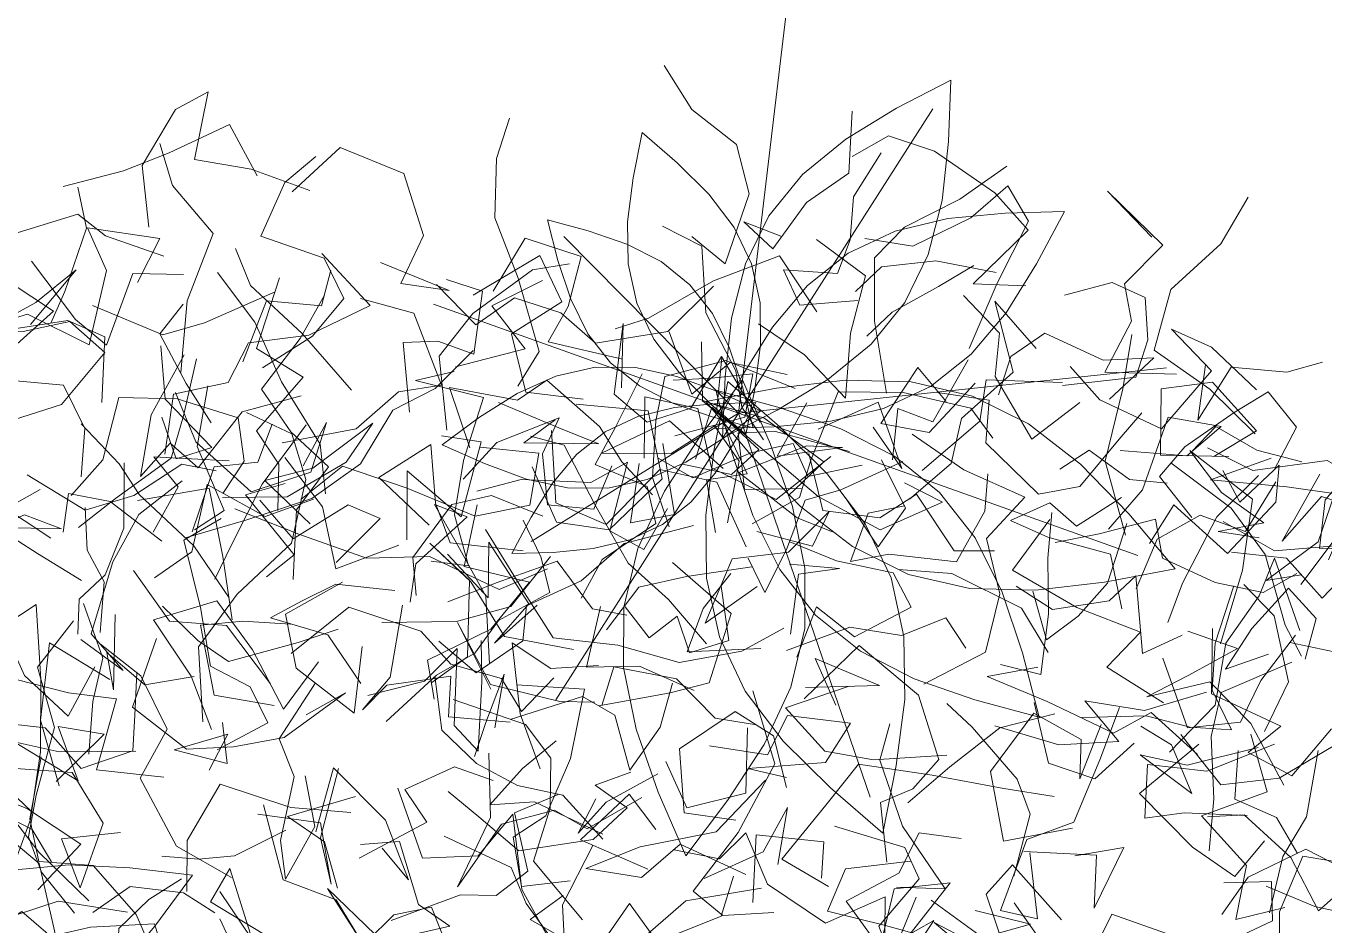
# Model space of a CAD drawing. Header units: metres. Extents: x 0 to 46.1, y -33.1 to 1.9.
# Drawn here: x 40.969 to 41.718, y -9.016 to -8.496 of the extents above; entities that cross this region are included whole.
import ezdxf

# ---------------------------------------------------------------- set-up
doc = ezdxf.new("R2010")
doc.units = ezdxf.units.M
doc.header["$LTSCALE"] = 0.02
doc.layers.add('AB_EXT_MASSIF', color=8, linetype='Continuous', lineweight=9)
doc.layers.add('BLOC_FEUILLAGE', color=7, linetype='Continuous', lineweight=13)
doc.layers.add('ARCHIBOOKS_ARBRE', color=7, linetype='Continuous')

# ---------------------------------------------------------------- blocks, each defined once
blk = doc.blocks.new('AB_ALPHA_7b87773eaf7dd805')
at = {"layer": 'BLOC_FEUILLAGE', "color": 8, "lineweight": 13, "true_color": 0x878787, "transparency": 33554572}
for points in [[(0.8823, 2.205), (0.9308, 2.1655), (0.9654, 2.2669), (0.9471, 2.3379), (0.8826, 2.3885), (0.8424, 2.4519)], [(0.0992, 2.2188), (0.0896, 2.3076), (0.1376, 2.3884), (0.1847, 2.4139), (0.1651, 2.3163), (0.2471, 2.3025), (0.3314, 2.2713)], [(1.0109, 2.2055), (0.9574, 2.2263), (0.9993, 2.1871), (1.0478, 2.254), (1.109, 2.2966), (1.1136, 2.3862)], [(-0.0245, 2.2772), (0.0627, 2.2998), (0.1288, 2.3261), (0.2156, 2.3669), (0.2556, 2.2926)], [(0.6317, 1.9892), (0.6625, 2.0393), (0.6322, 2.1449), (0.5984, 2.2319), (0.6008, 2.3178), (0.6197, 2.376)], [(1.3645, 2.1341), (1.2883, 2.1366), (1.3679, 2.214), (1.3197, 2.2682), (1.2326, 2.3283), (1.1662, 2.3502), (1.114, 2.3206)], [(0.1454, 2.0088), (0.1545, 2.1123), (0.1921, 2.2093), (0.1333, 2.2789), (0.115, 2.3392)], [(0.4334, 2.1676), (0.5327, 2.1273), (0.4626, 2.1373), (0.4953, 2.2067), (0.4671, 2.296), (0.3752, 2.3337), (0.3062, 2.2697)], [(1.1218, 2.1128), (1.0385, 2.1062), (1.0146, 2.1569), (1.0926, 2.1519), (1.1109, 2.2003), (1.1157, 2.2624), (1.1558, 2.3259)], [(0.2632, 2.0155), (0.3353, 2.0613), (0.3805, 2.1156), (0.3522, 2.1738), (0.2606, 2.2054), (0.2954, 2.2829), (0.3401, 2.3204)], [(1.1634, 1.9789), (1.1461, 2.0829), (1.1462, 2.1744), (1.1895, 2.2187), (1.2689, 2.259), (1.3371, 2.3067)], [(-0.0032, 2.2762), (0.0092, 2.2171), (-0.022, 2.1258), (-0.0421, 2.0798)], [(1.2826, 2.0434), (1.323, 2.1375), (1.3683, 2.2271), (1.3384, 2.278), (1.2849, 2.232), (1.2014, 2.1912), (1.1321, 2.2021)], [(1.5815, 2.0065), (1.4781, 2.0094), (1.5169, 2.0828), (1.5067, 2.1368), (1.5617, 2.1926), (1.4819, 2.2703), (1.5463, 2.204)], [(1.695, 1.9202), (1.6298, 1.9845), (1.5492, 2.0409), (1.5736, 2.1284), (1.6454, 2.1947), (1.6848, 2.2617)], [(0.1208, 2.1766), (0.0368, 2.2062), (-0.0032, 2.2375), (-0.0893, 2.2111)], [(-0.1425, 2.0728), (-0.0759, 2.093), (0.0132, 2.0485), (0.038, 2.1561), (0.011, 2.2177), (0.115, 2.2024), (0.0828, 2.1386)], [(0.9857, 1.9118), (0.9547, 1.9587), (0.9462, 2.0114), (0.9028, 2.0949), (0.897, 2.1909), (0.8402, 2.22)], [(0.596, 2.1263), (0.6421, 2.2028), (0.7231, 2.1763), (0.7039, 2.1039), (0.6755, 2.0528), (0.7823, 2.028)], [(1.0622, 2.2008), (1.1331, 2.1481), (1.1114, 2.0655), (1.104, 1.9719), (1.0449, 2.0342), (0.9785, 2.0792)], [(0.349, 2.1806), (0.4186, 2.1057), (0.3299, 2.0628), (0.2429, 2.0516), (0.2136, 1.9944), (0.1348, 1.9776), (0.1224, 1.8908)], [(0.2242, 2.1879), (0.246, 2.1342), (0.3203, 2.0651), (0.3917, 1.9834)], [(0.5673, 2.1203), (0.6633, 2.1779), (0.6952, 2.1108), (0.6222, 2.0645), (0.6432, 1.9805), (0.726, 1.9703)], [(0.7721, 2.0716), (0.82, 2.0871), (0.9138, 2.1413), (1.009, 2.177), (1.0627, 2.0964)], [(-0.0716, 2.0779), (-0.0055, 2.1571), (-0.0639, 2.1099), (-0.1536, 2.0601), (-0.1277, 2.1317), (-0.2226, 2.116)], [(-0.0701, 2.1693), (-0.0065, 2.0853), (0.0384, 2.0482), (0.0762, 2.1515), (0.1495, 2.15)], [(0.2349, 2.024), (0.2692, 2.1123), (0.3481, 2.105), (0.3617, 2.1563)], [(0.7062, 2.1656), (0.6526, 2.1568), (0.5668, 2.094), (0.518, 2.0325), (0.5291, 1.9253)], [(1.1184, 2.1255), (1.1563, 2.1614), (1.2346, 2.1699), (1.3215, 2.1533)], [(1.135, 2.0613), (1.1717, 2.096), (1.2382, 2.133), (1.2891, 2.1631)], [(-0.1009, 2.1385), (-0.0381, 2.0975), (-0.1054, 2.0368), (-0.193, 2.0713), (-0.2492, 1.9748)], [(0.1985, 2.1531), (0.2522, 2.0813), (0.2904, 1.9954), (0.3465, 1.9051), (0.3539, 1.8335)], [(0.2855, 1.8094), (0.2866, 1.8765), (0.2546, 1.9246), (0.322, 2.0019), (0.2545, 2.0435), (0.2879, 2.1456)], [(0.5288, 2.143), (0.5805, 2.1262), (0.5682, 2.0352), (0.5162, 2.0542), (0.4661, 2.0523), (0.4751, 1.9517)], [(0.5144, 2.1359), (0.571, 2.0776), (0.6268, 2.1167), (0.6936, 2.0947), (0.7436, 2.0513), (0.8478, 2.0679), (0.9136, 2.1333)], [(0.6672, 2.1414), (0.594, 2.1049), (0.6421, 2.0427), (0.5418, 2.017)], [(1.4171, 1.9898), (1.5228, 2.0022), (1.5401, 2.0561), (1.5364, 2.1168), (1.4887, 2.1389), (1.4201, 2.1206)], [(0.0016, 1.8582), (0.007, 1.9279), (-0.0237, 1.9906), (-0.0925, 1.9965), (-0.1372, 2.0615), (-0.2441, 2.077), (-0.1853, 2.1329)], [(0.2815, 2.1253), (0.1795, 2.0803), (0.1195, 2.063), (0.018, 2.1054)], [(0.3526, 2.1204), (0.3177, 2.0577), (0.2616, 1.9848), (0.3039, 1.9231), (0.3583, 1.8728), (0.3125, 1.8106), (0.3074, 1.71)], [(1.2742, 2.1199), (1.3264, 2.0654), (1.3202, 2.0031), (1.3732, 1.9126), (1.4422, 1.9654)], [(0.1486, 2.1073), (0.1149, 2.0645), (0.1533, 1.9929), (0.1894, 1.936)], [(0.2914, 1.9074), (0.3984, 1.9273), (0.4595, 1.9807), (0.5213, 1.9906), (0.4817, 2.0944), (0.4048, 2.1156)], [(1.1966, 1.826), (1.2568, 1.8776), (1.2716, 1.9425), (1.3461, 2.0091), (1.3194, 2.1115), (1.3792, 2.0436)], [(-0.1191, 1.933), (-0.0268, 1.9625), (0.036, 2.0377), (-0.0145, 2.0824), (-0.0822, 2.068), (-0.1528, 2.0665)], [(0.0313, 1.9653), (0.0356, 2.0604), (-0.0174, 2.0836), (-0.095, 2.0718)], [(0.7813, 1.9865), (0.7836, 2.0794), (0.7707, 1.9773), (0.8183, 1.937), (0.8812, 1.9575), (0.9253, 2.0319), (0.981, 1.9369)], [(1.0201, 2.0061), (0.9376, 2.0232), (0.8823, 1.9777), (0.85, 2.0676)], [(1.325, 1.9764), (1.3428, 2.0318), (1.3916, 2.0655), (1.476, 2.0264), (1.5489, 2.03), (1.485, 1.9704)], [(1.4282, 2.0175), (1.4712, 1.9695), (1.5602, 1.9275), (1.6319, 2.0112), (1.5746, 2.0711), (1.6323, 2.0452), (1.697, 1.9837)], [(1.5083, 1.7739), (1.4788, 1.8809), (1.504, 1.985), (1.5174, 2.0636)], [(0.1166, 2.0473), (0.1226, 1.9701), (0.1899, 1.9007), (0.1389, 1.8842), (0.1182, 1.9441)], [(0.8693, 1.8766), (0.9397, 1.8616), (0.9794, 1.8976), (0.9424, 1.9315), (0.8979, 1.9678), (0.8966, 2.0529)], [(-0.0024, 1.785), (0.0513, 1.827), (0.1316, 1.8851), (0.1493, 1.9461), (0.1678, 2.0287)], [(0.1503, 2.0341), (0.1026, 1.9475), (0.0873, 1.8584), (0.1302, 1.9067), (0.1706, 1.8713), (0.234, 1.9518), (0.319, 1.9753)], [(0.567, 2.0407), (0.5123, 1.9858), (0.4513, 1.9544), (0.4046, 1.8768), (0.3344, 1.8268), (0.2408, 1.796), (0.1523, 1.7703)], [(1.0316, 1.9858), (0.9315, 2.0261), (0.8434, 2.003), (0.8306, 1.9392), (0.826, 1.8574), (0.8499, 1.7858)], [(0.9256, 2.0305), (0.9188, 1.9564), (0.9622, 1.8624), (0.9038, 1.8538), (0.9165, 1.778)], [(1.1721, 1.8828), (1.1795, 1.9568), (1.2301, 1.9377), (1.2809, 2.0271)], [(1.7921, 2.0238), (1.7408, 2.0092), (1.6606, 2.0164), (1.6123, 1.94), (1.6236, 2.02)], [(0.5067, 1.7363), (0.5603, 1.7299), (0.5402, 1.8032), (0.553, 1.8815), (0.582, 1.9729), (0.4838, 1.9971), (0.5395, 2.01)], [(0.7231, 1.6832), (0.753, 1.7388), (0.8306, 1.7906), (0.8183, 1.8441), (0.7431, 1.8761), (0.7718, 1.929), (0.8109, 2.0068)], [(0.8557, 1.9978), (0.9107, 2.0007), (0.9707, 2.007), (0.9588, 1.9444), (0.8579, 1.9172)], [(1.2911, 1.9934), (1.2248, 1.9223), (1.155, 1.9349), (1.2086, 2.016), (1.2492, 1.9668)], [(0.1845, 1.9893), (0.1691, 1.9019), (0.2077, 1.8096), (0.1653, 1.7814)], [(0.8258, 1.8324), (0.7814, 1.8798), (0.7491, 1.9306), (0.6733, 1.9975), (0.6311, 1.9687), (0.5329, 1.9871), (0.5624, 1.9)], [(1.4172, 1.9942), (1.307, 1.998), (1.298, 1.9383), (1.2147, 1.8674)], [(1.6571, 1.8873), (1.5584, 1.8896), (1.5594, 1.9852), (1.6334, 1.9949), (1.6972, 1.9244), (1.6357, 1.8875)], [(-0.0574, 1.8398), (-0.1375, 1.7951), (-0.2082, 1.8786), (-0.1945, 1.9848), (-0.2572, 1.8986)], [(0.2062, 1.8343), (0.237, 1.8808), (0.2283, 1.9434), (0.1403, 1.9707), (0.056, 1.9729), (0.0329, 1.8825), (-0.0126, 1.8313)], [(0.1376, 1.9799), (0.1671, 1.9087), (0.2469, 1.8367), (0.3328, 1.8649), (0.3554, 1.9367), (0.3217, 1.8741)], [(0.8136, 1.8849), (0.8146, 1.9738), (0.8911, 1.9568), (0.9108, 1.8712), (1.0042, 1.8254), (1.0831, 1.8875)], [(1.3167, 1.9141), (1.2849, 1.9572), (1.1875, 1.9799), (1.0938, 1.981), (1.0541, 1.8821), (1.0377, 1.8283), (0.9696, 1.7902)], [(1.2371, 1.9801), (1.3116, 1.9686), (1.3066, 1.907), (1.3827, 1.8329), (1.4423, 1.8441), (1.4988, 1.9124), (1.5318, 1.9505)], [(1.722, 1.8674), (1.7546, 1.9298), (1.7137, 1.9807), (1.6646, 1.9511), (1.5937, 1.9016), (1.557, 1.8584), (1.6039, 1.7994)], [(0.1773, 1.5044), (0.1711, 1.6125), (0.2267, 1.6889), (0.3051, 1.7622), (0.3256, 1.8545), (0.3053, 1.9201), (0.24, 1.951)], [(0.6855, 1.9406), (0.6401, 1.9074), (0.7485, 1.9058), (0.6963, 1.9265), (0.6038, 1.9654)], [(0.6521, 1.8724), (0.6874, 1.7929), (0.7632, 1.7814), (0.8395, 1.8553), (0.8194, 1.9535), (0.7159, 1.963)], [(0.8876, 1.8835), (0.9116, 1.9587), (0.9934, 1.8903), (1.0649, 1.8299), (1.154, 1.7815), (1.244, 1.8217), (1.1895, 1.8495)], [(0.9068, 1.9655), (0.9862, 1.9433), (1.0727, 1.8797), (1.0216, 1.8308)], [(1.0483, 1.9648), (1.0056, 1.8878), (1.1, 1.9004), (1.0485, 1.9027), (0.9501, 1.8642), (1.0343, 1.7988), (1.0855, 1.7788)], [(1.0647, 1.927), (1.1511, 1.9658), (1.1853, 1.8701), (1.1442, 1.9299)], [(0.0016, 1.9348), (0.0567, 1.8768), (0.0852, 1.8326), (0.164, 1.7587), (0.2152, 1.6835)], [(0.277, 1.9341), (0.2563, 1.8792), (0.1936, 1.8725), (0.1617, 1.7789)], [(0.3262, 1.933), (0.2629, 1.8474), (0.2191, 1.7611), (0.1944, 1.7103)], [(0.3322, 1.7903), (0.2668, 1.853), (0.3358, 1.8708), (0.4226, 1.9354), (0.3837, 1.8792), (0.2988, 1.8294), (0.2053, 1.8281)], [(0.5528, 1.8548), (0.6014, 1.9079), (0.6911, 1.9435), (0.6672, 1.8915), (0.6743, 1.8179), (0.7413, 1.8117), (0.7672, 1.8739)], [(0.9342, 1.7919), (0.9507, 1.8809), (0.9153, 1.9317), (0.8526, 1.8918), (0.7524, 1.8921), (0.8505, 1.939), (0.9276, 1.8703)], [(1.4835, 1.7826), (1.5326, 1.8392), (1.5697, 1.9444), (1.646, 1.9306), (1.5966, 1.8887), (1.5003, 1.896)], [(1.7624, 1.8797), (1.6977, 1.8965), (1.6382, 1.9306), (1.6031, 1.8942), (1.6914, 1.8258), (1.677, 1.7234), (1.6453, 1.6169)], [(0.5213, 1.9171), (0.5788, 1.9086), (0.5499, 1.8004), (0.472, 1.8667), (0.4715, 1.7671)], [(0.6498, 1.9167), (0.6986, 1.9037), (0.7427, 1.8181), (0.7909, 1.7335), (0.8488, 1.6811), (0.9039, 1.6169)], [(0.6801, 1.925), (0.6863, 1.8207), (0.759, 1.7894), (0.8366, 1.8685), (0.9185, 1.8506), (0.9609, 1.757)], [(1.0422, 1.8414), (0.9587, 1.8399), (0.9492, 1.9218), (1.003, 1.9235), (1.1098, 1.8947)], [(1.2004, 1.9197), (1.275, 1.8684), (1.3629, 1.8286), (1.3075, 1.7693), (1.327, 1.6891), (1.3062, 1.6049), (1.2174, 1.5588)], [(0.3187, 1.8253), (0.3784, 1.8736), (0.4705, 1.8425), (0.5698, 1.8016), (0.6488, 1.8174), (0.662, 1.8922), (0.5765, 1.9009)], [(0.639, 1.7513), (0.5337, 1.763), (0.5126, 1.8203), (0.5062, 1.9048), (0.4309, 1.8573), (0.5037, 1.7883)], [(0.8407, 1.9063), (0.8576, 1.8037), (0.7941, 1.7917), (0.8065, 1.8776)], [(0.8342, 1.8851), (0.8841, 1.8566), (0.9676, 1.8927), (1.0289, 1.9061), (1.05, 1.8586), (1.128, 1.8748)], [(1.3193, 1.7513), (1.261, 1.7515), (1.2068, 1.8331), (1.1535, 1.7988), (1.0716, 1.8094), (1.0511, 1.892)], [(1.5684, 1.849), (1.5137, 1.8543), (1.4558, 1.8965), (1.4134, 1.8692)], [(1.701, 1.7702), (1.6419, 1.779), (1.7078, 1.7917), (1.6467, 1.8355), (1.6011, 1.896)], [(1.9738, 1.8271), (1.8924, 1.8292), (1.7988, 1.8815), (1.6917, 1.8675), (1.6266, 1.9001)], [(1.7616, 1.7165), (1.711, 1.7087), (1.786, 1.7645), (1.8092, 1.8315), (1.8485, 1.8919)], [(-0.0762, 1.8611), (0.0073, 1.8101), (0.0776, 1.8314), (0.1468, 1.8762), (0.1966, 1.8666)], [(-0.0031, 1.631), (-0.0013, 1.6814), (0.0361, 1.7165), (0.0634, 1.7839), (0.0635, 1.8784)], [(0.2152, 1.8811), (0.1064, 1.8872), (0.1416, 1.8438), (0.1053, 1.7783)], [(0.2955, 1.886), (0.3497, 1.8146), (0.369, 1.7253), (0.4598, 1.7595)], [(0.5723, 1.8373), (0.6365, 1.8544), (0.7369, 1.8502), (0.7898, 1.8795), (0.7641, 1.7804), (0.8135, 1.7533), (0.8473, 1.8124)], [(1.1868, 1.8801), (1.0975, 1.8393), (1.0461, 1.8243), (1.0192, 1.7531), (0.9877, 1.6914), (0.9636, 1.7408)], [(1.1562, 1.8825), (1.1905, 1.8127), (1.1513, 1.7569), (1.1043, 1.828)], [(1.5426, 1.762), (1.5779, 1.8176), (1.6552, 1.7475), (1.7249, 1.8218), (1.7299, 1.875), (1.6729, 1.8218), (1.6483, 1.8671)], [(1.5734, 1.8783), (1.6607, 1.8129), (1.7097, 1.7461), (1.7384, 1.6442), (1.7619, 1.5991)], [(1.7612, 1.7027), (1.8221, 1.7839), (1.812, 1.8334), (1.7406, 1.8436), (1.6307, 1.854), (1.7182, 1.8852)], [(1.6489, 1.7936), (1.7229, 1.7513), (1.8339, 1.7603), (1.8872, 1.8127), (1.8745, 1.8757), (1.919, 1.8012)], [(1.1897, 1.8161), (1.1369, 1.8058), (1.1115, 1.7358), (1.1668, 1.7464), (1.2642, 1.7356), (1.3051, 1.8087), (1.3093, 1.8623)], [(1.5691, 1.6477), (1.5901, 1.7047), (1.6399, 1.8002), (1.7001, 1.8599)], [(1.9414, 1.6001), (1.9514, 1.7031), (1.928, 1.7817), (1.8769, 1.8023), (1.7908, 1.8298), (1.7342, 1.7654), (1.7884, 1.8622)], [(1.9291, 1.8575), (1.9155, 1.807), (1.8332, 1.868), (1.796, 1.8249), (1.788, 1.7546), (1.8917, 1.7555), (1.973, 1.7932)], [(0.1471, 1.8526), (0.085, 1.8039), (0.0471, 1.7353), (0.016, 1.6316), (0.0623, 1.5785), (0.0012, 1.6234)], [(0.2193, 1.6518), (0.2058, 1.7432), (0.1865, 1.8417), (0.0827, 1.8239)], [(0.1074, 1.7123), (0.1613, 1.7497), (0.1832, 1.8469), (0.2669, 1.8009), (0.337, 1.8261)], [(0.269, 1.7137), (0.309, 1.7455), (0.2386, 1.832), (0.2961, 1.8486)], [(1.5233, 1.6967), (1.5538, 1.768), (1.616, 1.8027), (1.6812, 1.7792), (1.725, 1.851)], [(1.661, 1.7495), (1.7404, 1.7409), (1.7919, 1.6832), (1.859, 1.7532), (1.8453, 1.8412), (1.801, 1.7383)], [(-0.1368, 1.7397), (-0.1377, 1.6873), (-0.0981, 1.6253), (-0.1031, 1.7267), (-0.1195, 1.8205), (-0.0419, 1.7697)], [(0.1181, 1.7655), (0.0434, 1.8227), (-0.0165, 1.834), (-0.0245, 1.7784)], [(0.2593, 1.8246), (0.3074, 1.7686), (0.3868, 1.8175), (0.433, 1.7979), (0.3695, 1.7346)], [(0.4762, 1.6772), (0.4846, 1.7325), (0.5583, 1.8004), (0.5111, 1.8182), (0.5428, 1.7633), (0.5855, 1.6859), (0.5905, 1.5882)], [(0.6674, 1.8015), (0.5937, 1.8312), (0.5365, 1.8181), (0.4801, 1.7418), (0.4848, 1.6868)], [(0.573, 1.8179), (0.554, 1.7286), (0.6485, 1.706), (0.5925, 1.6382), (0.5013, 1.5933), (0.5108, 1.5373)], [(1.5023, 1.8282), (1.4374, 1.7869), (1.3991, 1.8208), (1.3422, 1.7951), (1.3962, 1.7709), (1.4864, 1.7464), (1.5028, 1.6677)], [(-0.2853, 1.6325), (-0.3127, 1.6836), (-0.2375, 1.7611), (-0.14, 1.7773), (-0.0799, 1.8034), (-0.0268, 1.783), (-0.1141, 1.785)], [(0.0074, 1.8138), (0.0104, 1.7522), (0.0348, 1.7067), (0.029, 1.6332)], [(0.1979, 1.4641), (0.2708, 1.503), (0.2456, 1.5549), (0.1883, 1.5848), (0.1738, 1.6693), (0.1496, 1.7665), (0.2034, 1.7978)], [(0.2231, 1.812), (0.3155, 1.7752), (0.4132, 1.7406), (0.5042, 1.7431), (0.6048, 1.6953), (0.6741, 1.7255)], [(0.9766, 1.6999), (0.9017, 1.6468), (0.9409, 1.7397), (1.0218, 1.7496), (1.0808, 1.8079), (1.0566, 1.7581), (0.9764, 1.7793)], [(1.4017, 1.8067), (1.3961, 1.7409), (1.397, 1.6598), (1.3858, 1.5726), (1.3277, 1.5873)], [(-0.1623, 1.6576), (-0.1955, 1.7348), (-0.2141, 1.6697), (-0.1464, 1.6783), (-0.117, 1.7831), (-0.0615, 1.7475), (0.002, 1.7083)], [(0.4416, 1.5048), (0.514, 1.5717), (0.5694, 1.6037), (0.6037, 1.6508), (0.6778, 1.6912), (0.6645, 1.7428), (0.6391, 1.7955)], [(0.8851, 1.7877), (0.7849, 1.7619), (0.7231, 1.7081), (0.644, 1.672), (0.6388, 1.6212), (0.5712, 1.575), (0.5176, 1.6208)], [(0.5847, 1.7819), (0.6412, 1.6905), (0.6825, 1.6259), (0.776, 1.6153), (0.8643, 1.5903), (0.9546, 1.6063), (1.015, 1.6399)], [(1.563, 1.5318), (1.4813, 1.5834), (1.5299, 1.6341), (1.4381, 1.6697), (1.3449, 1.7235), (1.3989, 1.7966)], [(1.5098, 1.7907), (1.4823, 1.7046), (1.44, 1.6569), (1.3941, 1.623), (1.3742, 1.693)], [(1.7553, 1.7186), (1.7068, 1.6912), (1.6374, 1.7055), (1.5614, 1.7409), (1.5515, 1.7968), (1.4702, 1.7761), (1.4068, 1.7633)], [(0.712, 1.6088), (0.6121, 1.6278), (0.5637, 1.7065), (0.5045, 1.7625), (0.5618, 1.7088), (0.5589, 1.5981), (0.5077, 1.5614)], [(0.5301, 1.7464), (0.5885, 1.6834), (0.5898, 1.7637), (0.6474, 1.6749), (0.5979, 1.618), (0.6596, 1.6728)], [(1.0241, 1.7644), (1.0912, 1.7367), (1.1731, 1.7197), (1.1988, 1.6702), (1.1173, 1.6272), (1.0624, 1.6705), (1.0339, 1.5978)], [(0.4355, 1.648), (0.5431, 1.6494), (0.6212, 1.6711), (0.6786, 1.743)], [(0.0771, 1.723), (0.1292, 1.6497), (0.2115, 1.6437), (0.2747, 1.5592)], [(0.789, 1.6583), (0.739, 1.6674), (0.6883, 1.7363), (0.6017, 1.7057), (0.5308, 1.6775)], [(0.8548, 1.7346), (0.9395, 1.6608), (0.9074, 1.561), (0.8511, 1.5461), (0.7484, 1.5277)], [(0.9691, 1.7282), (0.8748, 1.7141), (0.806, 1.6987), (0.7596, 1.6371)], [(1.0247, 1.6308), (1.0363, 1.7174), (1.0954, 1.7257), (1.0235, 1.7321)], [(1.1805, 1.7244), (1.2576, 1.7185), (1.358, 1.6686), (1.3967, 1.6045)], [(1.7595, 1.6365), (1.7229, 1.7407), (1.7011, 1.6864), (1.6526, 1.618), (1.6376, 1.5286), (1.5717, 1.4608)], [(0.3785, 1.706), (0.2965, 1.6599), (0.3116, 1.5817), (0.3955, 1.5168), (0.4071, 1.6133)], [(0.9822, 1.6101), (0.8759, 1.6057), (0.8991, 1.6679), (0.9389, 1.7184)], [(1.5896, 1.6298), (1.5327, 1.6033), (1.523, 1.7154), (1.4844, 1.6793), (1.4029, 1.6667), (1.3503, 1.7003)], [(0.4053, 1.5596), (0.3573, 1.63), (0.2746, 1.6546), (0.3203, 1.6791), (0.3689, 1.7033), (0.4543, 1.694)], [(0.925, 1.7001), (0.9359, 1.6219), (0.8791, 1.604), (0.8612, 1.6571), (0.8211, 1.6258), (0.7865, 1.6706)], [(1.6643, 1.701), (1.6376, 1.6179), (1.6331, 1.5503), (1.6612, 1.4928), (1.6015, 1.4969), (1.5377, 1.5129), (1.4451, 1.5106)], [(1.7673, 1.5951), (1.7833, 1.6537), (1.7432, 1.6975), (1.6903, 1.6393), (1.6525, 1.5804), (1.7142, 1.6022)], [(1.6786, 1.7029), (1.7224, 1.6574), (1.7434, 1.5623), (1.7085, 1.4906)], [(0.0126, 1.458), (0.0186, 1.5337), (0.0328, 1.5964), (0.005, 1.6754)], [(0.3442, 1.5913), (0.2934, 1.5229), (0.249, 1.6083), (0.1975, 1.679), (0.1058, 1.6515), (0.1601, 1.5705), (0.1898, 1.4935)], [(0.1192, 1.6716), (0.1698, 1.6217), (0.2141, 1.5916), (0.3149, 1.6188), (0.3726, 1.6383)], [(0.3046, 1.603), (0.3878, 1.6698), (0.4917, 1.6354), (0.535, 1.5878), (0.6081, 1.5671), (0.6366, 1.5192), (0.6833, 1.5681)], [(0.6205, 1.5038), (0.5316, 1.5117), (0.5348, 1.5705), (0.4424, 1.5575), (0.4073, 1.5218), (0.4473, 1.569), (0.4652, 1.6731)], [(0.7507, 1.671), (0.7305, 1.5836), (0.807, 1.5849), (0.886, 1.5498)], [(-0.2141, 1.5569), (-0.2283, 1.4755), (-0.195, 1.5775), (-0.1174, 1.6543), (-0.0802, 1.5715), (-0.0169, 1.5125), (0.0214, 1.584)], [(-0.0095, 1.6504), (-0.0611, 1.5836), (-0.0367, 1.4962), (-0.0633, 1.3987), (-0.0745, 1.3385), (-0.0556, 1.2874), (-0.0081, 1.2283)], [(0.1646, 1.5697), (0.0935, 1.5579), (0.0385, 1.6044), (0.0484, 1.5509), (0.0509, 1.6594)], [(0.3042, 1.6454), (0.235, 1.6498), (0.1737, 1.6441), (0.1936, 1.543), (0.2799, 1.5281)], [(0.5926, 1.5517), (0.5444, 1.648), (0.5922, 1.5586), (0.6923, 1.534), (0.7427, 1.5327)], [(1.0191, 1.6076), (1.1106, 1.641), (1.1849, 1.6291), (1.2488, 1.6547), (1.2778, 1.6108)], [(1.7366, 1.4132), (1.6888, 1.502), (1.6298, 1.562), (1.5387, 1.5406), (1.5995, 1.5718), (1.6697, 1.6105), (1.5978, 1.6355)], [(1.562, 1.5965), (1.5975, 1.4956), (1.674, 1.504), (1.7032, 1.5639), (1.7534, 1.6294)], [(1.8051, 1.4945), (1.7482, 1.4266), (1.6852, 1.4602), (1.7322, 1.498), (1.6321, 1.5448), (1.6335, 1.6392)], [(0.043, 1.5658), (-0.0438, 1.6183), (-0.057, 1.5069), (-0.0303, 1.4119)], [(0.0293, 1.6166), (0.0876, 1.571), (0.1256, 1.4939), (0.0867, 1.4232), (0.139, 1.3252), (0.2184, 1.2798)], [(0.1104, 1.6249), (0.0757, 1.5254), (0.1538, 1.4652), (0.2214, 1.4685), (0.2946, 1.4819), (0.3829, 1.5461), (0.3264, 1.5146)], [(0.4153, 1.5424), (0.4969, 1.5633), (0.5439, 1.6102), (0.5399, 1.4993), (0.5742, 1.4619), (0.5797, 1.5626), (0.5786, 1.6221)], [(0.7479, 1.5859), (0.6793, 1.5816), (0.6232, 1.6183), (0.6347, 1.5161), (0.6639, 1.4366)], [(1.0446, 1.5379), (1.1239, 1.6148), (1.2096, 1.5431), (1.2388, 1.45), (1.2013, 1.4076), (1.1547, 1.3882), (1.1638, 1.3018)], [(1.7453, 1.6189), (1.8091, 1.6056), (1.8139, 1.5084), (1.8277, 1.5961)], [(1.0904, 1.5285), (1.0605, 1.5959), (1.1532, 1.5571), (1.0465, 1.5539)], [(0.082, 1.5752), (0.0791, 1.5139), (0.0763, 1.4628), (0.0017, 1.4371), (-0.0504, 1.4958), (-0.1493, 1.5071)], [(0.5688, 1.4546), (0.5852, 1.5037), (0.612, 1.5733), (0.5985, 1.496)], [(0.976, 1.5001), (0.9162, 1.5096), (0.8606, 1.5666), (0.7699, 1.5837), (0.7527, 1.528)], [(1.3818, 1.5836), (1.3084, 1.5699), (1.3952, 1.5338), (1.4908, 1.4882), (1.5451, 1.5181), (1.6119, 1.4575)], [(1.6287, 1.3182), (1.6354, 1.3933), (1.6315, 1.4831), (1.6459, 1.5469), (1.7479, 1.5907)], [(-0.119, 1.5722), (-0.0166, 1.5462), (0.0526, 1.5375), (0.0239, 1.4354), (0.1211, 1.4247)], [(0.3246, 1.4266), (0.3389, 1.3535), (0.2964, 1.2775), (0.289, 1.3332), (0.3087, 1.4256), (0.2874, 1.4798), (0.3398, 1.5609)], [(0.754, 1.3351), (0.6965, 1.3987), (0.6309, 1.4127), (0.5718, 1.4442), (0.5219, 1.4926), (0.5117, 1.5705)], [(0.8544, 1.5604), (0.8367, 1.4966), (0.7929, 1.4346), (0.7715, 1.5139), (0.725, 1.541), (0.6207, 1.5076)], [(0.7068, 1.2747), (0.6369, 1.2666), (0.6247, 1.3382), (0.6719, 1.3688), (0.7077, 1.4514), (0.7276, 1.5517), (0.6301, 1.5578)], [(1.1094, 1.5558), (1.0175, 1.5245), (1.0746, 1.4623), (1.1444, 1.4495), (1.2503, 1.4564)], [(0.7248, 1.2187), (0.6542, 1.3033), (0.678, 1.3799), (0.6789, 1.4522), (0.6424, 1.5008), (0.5383, 1.5369)], [(0.9706, 1.5491), (1.0024, 1.4439), (0.9492, 1.3448), (0.8843, 1.2599), (0.9274, 1.2251), (1.0006, 1.2292)], [(1.3198, 1.4985), (1.4119, 1.4713), (1.4986, 1.4759), (1.4493, 1.5347), (1.5354, 1.5209), (1.6251, 1.5475)], [(-0.0412, 1.3026), (-0.0689, 1.3492), (-0.138, 1.3844), (-0.1491, 1.4357), (-0.1867, 1.5193), (-0.1267, 1.5043)], [(0.0582, 1.3449), (-0.0268, 1.3356), (0, 1.2646), (0.0333, 1.3584), (-0.0115, 1.4314), (-0.0926, 1.4373), (-0.1229, 1.528)], [(0.9459, 1.3625), (0.8715, 1.3729), (0.8645, 1.4656), (0.9451, 1.5195), (1.0004, 1.4842), (1.0193, 1.4097)], [(1.2502, 1.5311), (1.2868, 1.4967), (1.3519, 1.4216), (1.3704, 1.3713), (1.3472, 1.2818)], [(1.4314, 1.351), (1.3321, 1.3324), (1.3133, 1.4329), (1.3759, 1.5172), (1.4442, 1.4789), (1.4422, 1.4221), (1.4732, 1.5005)], [(1.37, 1.3153), (1.381, 1.22), (1.3277, 1.232), (1.3657, 1.3348), (1.4335, 1.3596), (1.4709, 1.4497), (1.4992, 1.5253)], [(1.5206, 1.4735), (1.464, 1.4222), (1.3969, 1.4448), (1.3764, 1.5325)], [(0.1865, 1.4346), (0.2133, 1.4866), (0.1359, 1.4639), (0.2121, 1.4444), (0.2055, 1.5033)], [(1.0193, 1.4239), (0.9633, 1.4371), (1.0754, 1.4456), (1.1115, 1.5026), (1.0205, 1.5134), (0.9915, 1.4567), (0.9081, 1.4696)], [(1.1777, 1.2657), (1.2481, 1.2633), (1.1862, 1.3539), (1.1536, 1.4491), (1.1681, 1.5018)], [(1.406, 1.5162), (1.327, 1.4956), (1.2547, 1.4393), (1.1939, 1.3877)], [(1.6996, 1.4672), (1.597, 1.4417), (1.5293, 1.4568), (1.6037, 1.401), (1.5746, 1.4711), (1.5301, 1.4984)], [(-0.0607, 1.262), (0.0013, 1.3278), (-0.0758, 1.379), (-0.1352, 1.4033), (-0.2264, 1.3477), (-0.2735, 1.3974), (-0.283, 1.4831)], [(0.0129, 1.2461), (-0.0596, 1.3161), (-0.1185, 1.3929), (-0.1329, 1.4843)], [(0.0804, 1.4619), (-0.0302, 1.4614), (-0.0952, 1.4758), (-0.0029, 1.4191), (-0.0317, 1.4978), (0.0347, 1.4865), (-0.0342, 1.4181)], [(0.9626, 1.4958), (0.9605, 1.4015), (0.8752, 1.3804), (0.8452, 1.4472)], [(1.8768, 1.4616), (1.8232, 1.4783), (1.7298, 1.4232), (1.6454, 1.4134), (1.588, 1.4862)], [(1.7378, 1.2363), (1.6674, 1.219), (1.6828, 1.2972), (1.6175, 1.3686), (1.7123, 1.4035), (1.6891, 1.4868)], [(0.7543, 1.3421), (0.6558, 1.389), (0.5911, 1.3846), (0.6385, 1.437), (0.6866, 1.4772)], [(1.7086, 1.3327), (1.6658, 1.2811), (1.6049, 1.3233), (1.5282, 1.4012), (1.614, 1.4721)], [(1.7232, 1.472), (1.6256, 1.4333), (1.54, 1.4427), (1.5358, 1.3654), (1.5929, 1.3731), (1.6837, 1.3691)], [(1.6706, 1.4633), (1.6659, 1.3926), (1.7257, 1.3665), (1.756, 1.3143)], [(1.7158, 1.2286), (1.7348, 1.31), (1.7693, 1.3675), (1.7858, 1.4633)], [(1.9166, 1.4621), (1.9206, 1.3791), (1.9321, 1.2735), (1.8503, 1.296), (1.7638, 1.3105), (1.7301, 1.2304), (1.7306, 1.137)], [(0.1178, 1.1411), (0.0812, 1.2262), (0.0188, 1.2969), (-0.0593, 1.303), (-0.0726, 1.3644), (-0.056, 1.4538)], [(0.5896, 1.459), (0.592, 1.3665), (0.5446, 1.2663), (0.6082, 1.3567), (0.6844, 1.377), (0.7316, 1.3499), (0.8103, 1.3952)], [(1.0796, 1.2669), (1.0122, 1.3062), (1.0756, 1.3842), (1.1228, 1.4434), (1.2294, 1.4276), (1.3327, 1.4084), (1.4054, 1.3968)], [(-0.2593, 1.2793), (-0.2798, 1.3538), (-0.2642, 1.4145), (-0.2152, 1.4288), (-0.1395, 1.4409), (-0.0703, 1.3755)], [(0.2563, 1.3711), (0.347, 1.3587), (0.3624, 1.27), (0.347, 1.3369), (0.3728, 1.4369)], [(0.3401, 1.3455), (0.3657, 1.4383), (0.4405, 1.3627), (0.4739, 1.2766), (0.4358, 1.3219)], [(0.5959, 1.4198), (0.5401, 1.4394), (0.4685, 1.4068), (0.5001, 1.3594), (0.4026, 1.3077)], [(0.5309, 1.4038), (0.5754, 1.3675), (0.6331, 1.3183), (0.74, 1.3344), (0.7894, 1.3801), (0.7431, 1.4129), (0.7943, 1.4317)], [(0.8334, 1.4296), (0.7589, 1.3886), (0.7187, 1.3437), (0.7442, 1.3934)], [(0.3906, 1.3737), (0.3041, 1.3808), (0.2023, 1.4147), (0.1544, 1.3332), (0.1542, 1.2594)], [(0.6749, 1.194), (0.6374, 1.2624), (0.6245, 1.3711), (0.5741, 1.3111), (0.4939, 1.3078), (0.4583, 1.4089)], [(0.9888, 1.4201), (0.9177, 1.3456), (0.8082, 1.3238), (0.7298, 1.2926), (0.8098, 1.2797), (0.8656, 1.3279), (0.9605, 1.2843)], [(0.3715, 1.2644), (0.3525, 1.3312), (0.2995, 1.3676), (0.3975, 1.3966)], [(0.449, 1.2179), (0.5487, 1.2545), (0.6001, 1.2537), (0.6458, 1.2889), (0.6269, 1.3729), (0.6898, 1.3995)], [(0.8192, 1.2918), (0.7217, 1.3343), (0.7922, 1.4002), (0.8307, 1.3488)], [(0.2645, 1.3848), (0.2931, 1.2762), (0.3693, 1.2477), (0.4049, 1.1888), (0.3568, 1.264), (0.4257, 1.1974), (0.5065, 1.1773)], [(1.0067, 1.2985), (1.0204, 1.3808), (0.9854, 1.3169), (0.9002, 1.2784)], [(1.8971, 1.2844), (1.8286, 1.269), (1.7863, 1.2315), (1.7464, 1.3084), (1.6791, 1.3701), (1.6264, 1.3673)], [(-0.1224, 1.3529), (-0.0589, 1.2999), (-0.0355, 1.1967), (0.0153, 1.2079), (0.1072, 1.2129), (0.1293, 1.142), (0.1001, 1.0782)], [(1.1346, 1.1324), (1.1915, 1.1076), (1.1521, 1.2093), (1.2106, 1.2776), (1.1896, 1.3231), (1.0883, 1.354)], [(0.297, 1.348), (0.2227, 1.311), (0.171, 1.3064), (0.1178, 1.3105)], [(0.4044, 1.3273), (0.4608, 1.3319), (0.4883, 1.2409), (0.5336, 1.2097), (0.4594, 1.1928), (0.4499, 1.0866), (0.4969, 1.1207)], [(0.6889, 1.1797), (0.6435, 1.242), (0.6219, 1.294), (0.5253, 1.3396)], [(0.8571, 1.3195), (0.9223, 1.3065), (0.9606, 1.344), (0.9919, 1.2701), (1.0752, 1.2138), (1.1615, 1.252), (1.161, 1.1989)], [(0.9705, 1.2435), (0.9751, 1.3412), (1.0727, 1.3314), (1.0698, 1.279)], [(1.271, 1.3359), (1.2106, 1.3442), (1.1809, 1.2862), (1.105, 1.2458), (1.1662, 1.161), (1.2242, 1.1589)], [(0.7399, 1.3261), (0.6959, 1.2404), (0.6992, 1.1742), (0.6855, 1.0704), (0.7523, 0.9803)], [(1.435, 1.3112), (1.5058, 1.3231), (1.4628, 1.2355), (1.4662, 1.3119), (1.3613, 1.3171)], [(1.7109, 1.2674), (1.781, 1.2379), (1.8713, 1.218), (1.8572, 1.2748), (1.768, 1.3206), (1.685, 1.2804), (1.6471, 1.2261)], [(0.2569, 1.0542), (0.2131, 1.1465), (0.2652, 1.1981), (0.1882, 1.2444), (0.2159, 1.2927), (0.2481, 1.1903), (0.2015, 1.2594)], [(1.1983, 1.3032), (1.104, 1.2923), (1.0784, 1.231), (1.162, 1.2105), (1.2603, 1.183), (1.3401, 1.1398), (1.4069, 1.0835)], [(1.4157, 1.2188), (1.3451, 1.2978), (1.307, 1.2559), (1.3345, 1.1743)], [(0.21, 1.1885), (0.1503, 1.1716), (0.0522, 1.1208), (0.0558, 1.2063), (0.0991, 1.248), (0.1463, 1.278)], [(0.9425, 1.2817), (0.9247, 1.2241), (0.8325, 1.1869), (0.7928, 1.2423), (0.7409, 1.1672), (0.6492, 1.219), (0.6967, 1.2536)], [(1.6497, 1.272), (1.7185, 1.2741), (1.7199, 1.217), (1.6246, 1.1721), (1.5593, 1.1316), (1.5859, 1.0687)], [(0.0185, 1.2292), (0.0725, 1.2666), (0.1495, 1.2574), (0.1944, 1.2286)], [(0.8512, 1.0301), (0.7799, 1.0421), (0.8202, 1.1234), (0.8155, 1.1956), (0.8738, 1.2463), (0.9832, 1.2644)], [(1.149, 1.1574), (1.1742, 1.2633), (1.255, 1.2719), (1.1976, 1.1985)], [(-0.2477, 1.245), (-0.1738, 1.1735), (-0.0841, 1.2306), (-0.0149, 1.171), (0.0542, 1.0991), (0.0006, 1.066)], [(0.0685, 1.2295), (-0.0315, 1.2454), (-0.1271, 1.2141), (-0.1113, 1.1505), (-0.1447, 1.0479)], [(0.5511, 1.1308), (0.5272, 1.1858), (0.5068, 1.2371), (0.4527, 1.2257), (0.3747, 1.1489), (0.3, 1.1093), (0.2216, 1.0507)], [(1.0458, 0.9032), (1.1274, 0.8838), (1.1956, 0.95), (1.2019, 1.021), (1.2514, 1.1084), (1.302, 1.1929), (1.2276, 1.247)], [(1.2061, 1.2515), (1.1805, 1.189), (1.2315, 1.2179), (1.1858, 1.1489), (1.152, 1.112), (1.1041, 1.0964)], [(1.2933, 1.0911), (1.2439, 1.1691), (1.3362, 1.1575), (1.4049, 1.162), (1.3475, 1.2433)], [(0.1582, 0.8927), (0.2509, 0.9407), (0.3393, 0.9859), (0.3393, 1.0508), (0.3282, 1.1152), (0.2488, 1.1184), (0.2018, 1.2199)], [(1.2817, 1.1728), (1.232, 1.2147), (1.2837, 1.1877), (1.3709, 1.2123), (1.291, 1.232)], [(1.4323, 1.0872), (1.4596, 1.1682), (1.4882, 1.2267), (1.5752, 1.1959), (1.5981, 1.1409)]]:
    blk.add_lwpolyline(points, dxfattribs=at)

msp = doc.modelspace()

# ---------------------------------------------------------------- linework, layer by layer
at = {"layer": 'AB_EXT_MASSIF', "lineweight": 9, "true_color": 0x606060, "transparency": 33554597}
for points in [[(41.38, -8.72), (41.40963, -8.47115)], [(41.37078, -8.73448), (41.37221, -8.69905), (41.37594, -8.66507), (41.38389, -8.6338), (41.39737, -8.60604), (41.41683, -8.5821), (41.44182, -8.56168), (41.47104, -8.54395), (41.50254, -8.52768), (41.50111, -8.56311), (41.49739, -8.59708), (41.48943, -8.62836), (41.47595, -8.65611), (41.45649, -8.68006), (41.4315, -8.70048), (41.40228, -8.71821), (41.37078, -8.73448)], [(41.38, -8.72), (41.492, -8.54422)], [(41.38418, -8.7322), (41.36404, -8.71476), (41.34583, -8.69665), (41.33118, -8.67733), (41.32119, -8.65641), (41.31624, -8.63375), (41.31595, -8.6095), (41.31922, -8.58403), (41.32443, -8.5579), (41.34457, -8.57534), (41.36278, -8.59345), (41.37743, -8.61277), (41.38742, -8.6337), (41.39237, -8.65635), (41.39266, -8.6806), (41.38939, -8.70607), (41.38418, -8.7322)], [(41.36584, -8.72877), (41.38201, -8.6984), (41.39957, -8.67027), (41.4197, -8.64627), (41.44317, -8.62768), (41.47026, -8.61494), (41.50071, -8.6076), (41.53372, -8.60441), (41.56812, -8.60345), (41.55194, -8.63382), (41.53438, -8.66196), (41.51426, -8.68595), (41.49079, -8.70454), (41.46369, -8.71728), (41.43325, -8.72462), (41.40024, -8.72781), (41.36584, -8.72877)], [(41.38831, -8.72841), (41.36474, -8.72202), (41.3425, -8.71431), (41.32272, -8.70418), (41.30615, -8.69088), (41.29306, -8.67414), (41.28317, -8.65423), (41.27575, -8.6319), (41.26966, -8.60825), (41.29322, -8.61465), (41.31546, -8.62235), (41.33524, -8.63248), (41.35181, -8.64579), (41.3649, -8.66252), (41.37479, -8.68243), (41.38221, -8.70476), (41.38831, -8.72841)], [(41.38, -8.72), (41.27915, -8.61787)], [(41.38, -8.72), (41.20389, -8.65713)], [(41.39288, -8.71863), (41.3713, -8.73445), (41.34951, -8.74824), (41.32732, -8.75826), (41.3046, -8.76336), (41.28132, -8.76315), (41.25752, -8.75801), (41.23332, -8.74912), (41.2089, -8.73818), (41.23047, -8.72236), (41.25227, -8.70858), (41.27446, -8.69856), (41.29717, -8.69345), (41.32045, -8.69367), (41.34426, -8.6988), (41.36846, -8.7077), (41.39288, -8.71863)], [(41.38, -8.72), (41.6269, -8.69376)], [(41.38229, -8.70076), (41.39818, -8.73749), (41.41103, -8.77386), (41.41826, -8.80956), (41.41814, -8.84438), (41.41008, -8.87826), (41.39467, -8.91126), (41.37364, -8.9436), (41.34957, -8.97557), (41.33368, -8.93884), (41.32083, -8.90247), (41.3136, -8.86677), (41.31372, -8.83195), (41.32178, -8.79807), (41.33719, -8.76507), (41.35822, -8.73273), (41.38229, -8.70076)], [(41.36103, -8.71323), (41.40193, -8.70562), (41.44176, -8.70101), (41.47961, -8.70194), (41.51488, -8.71012), (41.54735, -8.72613), (41.57723, -8.74938), (41.60514, -8.77817), (41.63197, -8.80996), (41.59107, -8.81757), (41.55124, -8.82218), (41.51339, -8.82124), (41.47812, -8.81307), (41.44566, -8.79706), (41.41577, -8.77381), (41.38787, -8.74502), (41.36103, -8.71323)], [(41.37374, -8.70175), (41.40388, -8.72784), (41.43112, -8.75492), (41.45304, -8.78384), (41.46798, -8.81514), (41.47539, -8.84902), (41.47582, -8.8853), (41.47092, -8.9234), (41.46314, -8.9625), (41.433, -8.9364), (41.40576, -8.90932), (41.38384, -8.88041), (41.3689, -8.84911), (41.36149, -8.81522), (41.36106, -8.77895), (41.36596, -8.74084), (41.37374, -8.70175)], [(41.36695, -8.70679), (41.40397, -8.71683), (41.4389, -8.72893), (41.46997, -8.74485), (41.496, -8.76575), (41.51657, -8.79204), (41.53209, -8.82331), (41.54375, -8.85839), (41.55333, -8.89553), (41.51631, -8.88549), (41.48138, -8.87338), (41.45031, -8.85747), (41.42428, -8.83657), (41.40371, -8.81028), (41.38819, -8.77901), (41.37653, -8.74393), (41.36695, -8.70679)], [(41.38985, -8.7139), (41.3786, -8.73503), (41.36638, -8.7546), (41.35239, -8.77129), (41.33606, -8.78422), (41.31721, -8.79309), (41.29603, -8.79819), (41.27306, -8.80041), (41.24913, -8.80108), (41.26038, -8.77995), (41.2726, -8.76038), (41.2866, -8.74369), (41.30293, -8.73075), (41.32178, -8.72189), (41.34296, -8.71679), (41.36592, -8.71456), (41.38985, -8.7139)], [(41.38, -8.72), (41.26039, -8.79411)], [(41.38, -8.72), (41.27453, -8.88553)], [(41.38, -8.72), (41.61029, -8.80222)], [(41.38, -8.72), (41.45599, -8.94164)], [(40.84062, -9.09878), (40.83786, -9.0555), (40.83808, -9.01369), (40.84379, -8.97463), (40.85667, -8.93915), (40.8773, -8.90755), (40.90511, -8.87954), (40.93841, -8.85426), (40.97468, -8.83047), (40.97743, -8.87376), (40.97721, -8.91556), (40.9715, -8.95462), (40.95862, -8.9901), (40.93799, -9.0217), (40.91018, -9.04971), (40.87688, -9.07499), (40.84062, -9.09878)], [(40.83383, -9.08701), (40.85542, -9.05769), (40.87811, -9.03093), (40.90286, -9.00889), (40.93028, -8.99303), (40.96061, -8.98384), (40.99361, -8.98083), (41.02866, -8.98254), (41.06482, -8.98681), (41.04323, -9.01613), (41.02053, -9.0429), (40.99579, -9.06493), (40.96836, -9.0808), (40.93804, -9.08998), (40.90504, -9.093), (40.86999, -9.09128), (40.83383, -9.08701)]]:
    msp.add_lwpolyline(points, dxfattribs=at)

# ---------------------------------------------------------------- block references
at = {"layer": 'ARCHIBOOKS_ARBRE', "transparency": 33554687, "xscale": 0.4, "yscale": 0.4}
msp.add_blockref('AB_ALPHA_7b87773eaf7dd805', (41, -9.5), dxfattribs=at)

doc.saveas('drawing.dxf')
